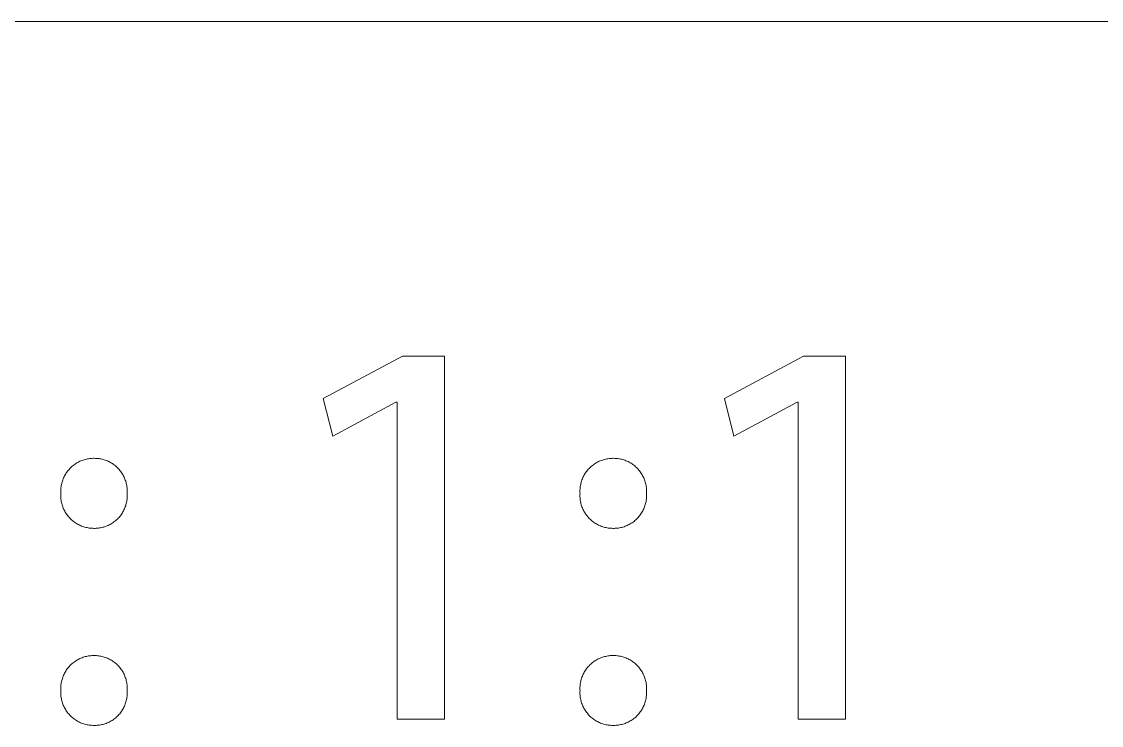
# Model space of a CAD drawing. Header units: millimetres. Extents: x -644 to 2279, y -276 to 1766.
# Drawn here: x 2100.3 to 2156.9, y -149.4 to -112.5 of the extents above; entities that cross this region are included whole.
import ezdxf

# ---------------------------------------------------------------- set-up
doc = ezdxf.new("R2010")
doc.units = ezdxf.units.MM
doc.header["$MEASUREMENT"] = 0
doc.layers.add('Domyślny', color=7, linetype='Continuous', true_color=0x000000)

msp = doc.modelspace()

# ---------------------------------------------------------------- linework, layer by layer
at = {"layer": 'Domyślny', "color": 18, "lineweight": 15, "true_color": 0x000000}
for p, q in [((1173.957, -112.531), (2278.513, -112.531)), ((2116.112, -132.287), (2120.258, -130.068)), ((2120.258, -130.068), (2122.458, -130.068)), ((2122.458, -130.068), (2122.458, -149.086)), ((2137.137, -132.287), (2141.283, -130.068)), ((2141.283, -130.068), (2143.483, -130.068)), ((2143.483, -130.068), (2143.483, -149.086)), ((2116.608, -134.263), (2116.112, -132.287)), ((2137.633, -134.263), (2137.137, -132.287)), ((2119.917, -132.472), (2116.608, -134.263)), ((2119.976, -132.472), (2119.917, -132.472)), ((2119.976, -149.086), (2119.976, -132.472)), ((2140.943, -132.472), (2137.633, -134.263)), ((2141.001, -132.472), (2140.943, -132.472)), ((2141.001, -149.086), (2141.001, -132.472)), ((2102.912, -135.871), (2102.956, -135.831)), ((2102.956, -135.831), (2103.002, -135.793)), ((2103.002, -135.793), (2103.049, -135.757)), ((2103.049, -135.757), (2103.098, -135.723)), ((2103.098, -135.723), (2103.147, -135.69)), ((2103.147, -135.69), (2103.198, -135.659)), ((2103.198, -135.659), (2103.25, -135.629)), ((2103.25, -135.629), (2103.302, -135.602)), ((2103.302, -135.602), (2103.356, -135.576)), ((2103.356, -135.576), (2103.41, -135.552)), ((2103.41, -135.552), (2103.466, -135.53)), ((2103.466, -135.53), (2103.521, -135.51)), ((2103.521, -135.51), (2103.578, -135.492)), ((2103.578, -135.492), (2103.635, -135.476)), ((2103.635, -135.476), (2103.693, -135.461)), ((2103.693, -135.461), (2103.751, -135.449)), ((2103.751, -135.449), (2103.81, -135.439)), ((2103.81, -135.439), (2103.869, -135.431)), ((2103.869, -135.431), (2103.928, -135.425)), ((2103.928, -135.425), (2103.987, -135.42)), ((2103.987, -135.42), (2104.047, -135.418)), ((2104.047, -135.418), (2104.106, -135.418)), ((2104.106, -135.418), (2104.165, -135.419)), ((2104.165, -135.419), (2104.224, -135.422)), ((2104.224, -135.422), (2104.283, -135.426)), ((2104.283, -135.426), (2104.341, -135.433)), ((2104.341, -135.433), (2104.4, -135.442)), ((2104.4, -135.442), (2104.458, -135.452)), ((2104.458, -135.452), (2104.515, -135.465)), ((2104.515, -135.465), (2104.572, -135.479)), ((2104.572, -135.479), (2104.629, -135.496)), ((2104.629, -135.496), (2104.685, -135.515)), ((2104.685, -135.515), (2104.74, -135.535)), ((2104.74, -135.535), (2104.795, -135.557)), ((2104.795, -135.557), (2104.849, -135.582)), ((2104.849, -135.582), (2104.902, -135.608)), ((2104.902, -135.608), (2104.954, -135.635)), ((2104.954, -135.635), (2105.005, -135.665)), ((2105.005, -135.665), (2105.055, -135.696)), ((2105.055, -135.696), (2105.103, -135.729)), ((2105.103, -135.729), (2105.151, -135.764)), ((2105.151, -135.764), (2105.198, -135.8)), ((2105.198, -135.8), (2105.243, -135.838)), ((2130.129, -135.868), (2130.173, -135.828)), ((2130.173, -135.828), (2130.22, -135.79)), ((2130.22, -135.79), (2130.267, -135.754)), ((2130.267, -135.754), (2130.316, -135.72)), ((2130.316, -135.72), (2130.365, -135.687)), ((2130.365, -135.687), (2130.416, -135.656)), ((2130.416, -135.656), (2130.468, -135.627)), ((2130.468, -135.627), (2130.521, -135.599)), ((2130.521, -135.599), (2130.575, -135.573)), ((2130.575, -135.573), (2130.63, -135.55)), ((2130.63, -135.55), (2130.685, -135.528)), ((2130.685, -135.528), (2130.741, -135.508)), ((2130.741, -135.508), (2130.798, -135.49)), ((2130.798, -135.49), (2130.856, -135.474)), ((2130.856, -135.474), (2130.914, -135.46)), ((2130.914, -135.46), (2130.972, -135.448)), ((2130.972, -135.448), (2131.031, -135.438)), ((2131.031, -135.438), (2131.09, -135.43)), ((2131.09, -135.43), (2131.149, -135.424)), ((2131.149, -135.424), (2131.209, -135.42)), ((2131.209, -135.42), (2131.269, -135.418)), ((2131.269, -135.418), (2131.328, -135.418)), ((2131.328, -135.418), (2131.388, -135.419)), ((2131.388, -135.419), (2131.448, -135.422)), ((2131.448, -135.422), (2131.508, -135.428)), ((2131.508, -135.428), (2131.568, -135.435)), ((2131.568, -135.435), (2131.627, -135.444)), ((2131.627, -135.444), (2131.686, -135.456)), ((2131.686, -135.456), (2131.745, -135.469)), ((2131.745, -135.469), (2131.803, -135.485)), ((2131.803, -135.485), (2131.861, -135.502)), ((2131.861, -135.502), (2131.917, -135.522)), ((2131.917, -135.522), (2131.974, -135.543)), ((2131.974, -135.543), (2132.029, -135.567)), ((2132.029, -135.567), (2132.083, -135.592)), ((2132.083, -135.592), (2132.137, -135.619)), ((2132.137, -135.619), (2132.19, -135.648)), ((2132.19, -135.648), (2132.241, -135.679)), ((2132.241, -135.679), (2132.292, -135.712)), ((2132.292, -135.712), (2132.341, -135.746)), ((2132.341, -135.746), (2132.389, -135.782)), ((2132.389, -135.782), (2132.436, -135.82)), ((2132.436, -135.82), (2132.481, -135.859)), ((2102.498, -136.446), (2102.523, -136.392)), ((2102.523, -136.392), (2102.55, -136.339)), ((2102.55, -136.339), (2102.579, -136.287)), ((2102.579, -136.287), (2102.609, -136.236)), ((2102.609, -136.236), (2102.641, -136.186)), ((2102.641, -136.186), (2102.675, -136.137)), ((2102.675, -136.137), (2102.711, -136.089)), ((2102.711, -136.089), (2102.748, -136.043)), ((2102.748, -136.043), (2102.786, -135.998)), ((2102.786, -135.998), (2102.827, -135.954)), ((2102.827, -135.954), (2102.868, -135.912)), ((2102.868, -135.912), (2102.912, -135.871)), ((2105.243, -135.838), (2105.287, -135.878)), ((2105.287, -135.878), (2105.329, -135.919)), ((2105.329, -135.919), (2105.37, -135.961)), ((2105.37, -135.961), (2105.41, -136.005)), ((2105.41, -136.005), (2105.448, -136.05)), ((2105.448, -136.05), (2105.484, -136.096)), ((2105.484, -136.096), (2105.519, -136.144)), ((2105.519, -136.144), (2105.552, -136.192)), ((2105.552, -136.192), (2105.584, -136.242)), ((2105.584, -136.242), (2105.614, -136.293)), ((2105.614, -136.293), (2105.642, -136.345)), ((2105.642, -136.345), (2105.668, -136.398)), ((2105.668, -136.398), (2105.692, -136.452)), ((2129.712, -136.444), (2129.737, -136.39)), ((2129.737, -136.39), (2129.765, -136.337)), ((2129.765, -136.337), (2129.793, -136.284)), ((2129.793, -136.284), (2129.824, -136.233)), ((2129.824, -136.233), (2129.856, -136.183)), ((2129.856, -136.183), (2129.89, -136.134)), ((2129.89, -136.134), (2129.926, -136.086)), ((2129.926, -136.086), (2129.964, -136.04)), ((2129.964, -136.04), (2130.003, -135.995)), ((2130.003, -135.995), (2130.043, -135.951)), ((2130.043, -135.951), (2130.085, -135.909)), ((2130.085, -135.909), (2130.129, -135.868)), ((2132.481, -135.859), (2132.525, -135.9)), ((2132.525, -135.9), (2132.568, -135.943)), ((2132.568, -135.943), (2132.609, -135.987)), ((2132.609, -135.987), (2132.648, -136.032)), ((2132.648, -136.032), (2132.686, -136.079)), ((2132.686, -136.079), (2132.723, -136.126)), ((2132.723, -136.126), (2132.757, -136.176)), ((2132.757, -136.176), (2132.79, -136.226)), ((2132.79, -136.226), (2132.821, -136.277)), ((2132.821, -136.277), (2132.851, -136.33)), ((2132.851, -136.33), (2132.878, -136.383)), ((2132.878, -136.383), (2132.904, -136.438)), ((2102.355, -137.02), (2102.36, -136.961)), ((2102.36, -136.961), (2102.368, -136.902)), ((2102.368, -136.902), (2102.377, -136.843)), ((2102.377, -136.843), (2102.388, -136.785)), ((2102.388, -136.785), (2102.402, -136.727)), ((2102.402, -136.727), (2102.417, -136.669)), ((2102.417, -136.669), (2102.434, -136.613)), ((2102.434, -136.613), (2102.454, -136.556)), ((2102.454, -136.556), (2102.475, -136.501)), ((2102.475, -136.501), (2102.498, -136.446)), ((2105.692, -136.452), (2105.715, -136.506)), ((2105.715, -136.506), (2105.735, -136.561)), ((2105.735, -136.561), (2105.754, -136.617)), ((2105.754, -136.617), (2105.771, -136.674)), ((2105.771, -136.674), (2105.786, -136.731)), ((2105.786, -136.731), (2105.798, -136.789)), ((2105.798, -136.789), (2105.809, -136.846)), ((2105.809, -136.846), (2105.818, -136.905)), ((2105.818, -136.905), (2105.825, -136.963)), ((2105.825, -136.963), (2105.83, -137.022)), ((2129.568, -137.019), (2129.573, -136.96)), ((2129.573, -136.96), (2129.581, -136.901)), ((2129.581, -136.901), (2129.59, -136.842)), ((2129.59, -136.842), (2129.602, -136.783)), ((2129.602, -136.783), (2129.615, -136.725)), ((2129.615, -136.725), (2129.631, -136.668)), ((2129.631, -136.668), (2129.648, -136.611)), ((2129.648, -136.611), (2129.668, -136.554)), ((2129.668, -136.554), (2129.689, -136.499)), ((2129.689, -136.499), (2129.712, -136.444)), ((2132.904, -136.438), (2132.927, -136.493)), ((2132.927, -136.493), (2132.949, -136.549)), ((2132.949, -136.549), (2132.969, -136.606)), ((2132.969, -136.606), (2132.986, -136.663)), ((2132.986, -136.663), (2133.002, -136.721)), ((2133.002, -136.721), (2133.016, -136.78)), ((2133.016, -136.78), (2133.028, -136.839)), ((2133.028, -136.839), (2133.037, -136.898)), ((2133.037, -136.898), (2133.045, -136.958)), ((2133.045, -136.958), (2133.05, -137.018)), ((2102.35, -137.139), (2102.352, -137.08)), ((2102.351, -137.198), (2102.35, -137.139)), ((2102.354, -137.258), (2102.351, -137.198)), ((2102.351, -137.378), (2102.352, -137.318)), ((2102.353, -137.438), (2102.351, -137.378)), ((2102.352, -137.08), (2102.355, -137.02)), ((2102.352, -137.318), (2102.354, -137.258)), ((2102.356, -137.498), (2102.353, -137.438)), ((2102.362, -137.558), (2102.356, -137.498)), ((2105.83, -137.495), (2105.825, -137.554)), ((2105.832, -137.199), (2105.829, -137.258)), ((2105.829, -137.258), (2105.832, -137.317)), ((2105.83, -137.022), (2105.833, -137.081)), ((2105.833, -137.436), (2105.83, -137.495)), ((2105.833, -137.14), (2105.832, -137.199)), ((2105.832, -137.317), (2105.833, -137.376)), ((2105.833, -137.081), (2105.833, -137.14)), ((2105.833, -137.376), (2105.833, -137.436)), ((2129.563, -137.139), (2129.564, -137.079)), ((2129.564, -137.198), (2129.563, -137.139)), ((2129.563, -137.378), (2129.564, -137.318)), ((2129.565, -137.438), (2129.563, -137.378)), ((2129.564, -137.079), (2129.568, -137.019)), ((2129.567, -137.258), (2129.564, -137.198)), ((2129.564, -137.318), (2129.567, -137.258)), ((2129.568, -137.497), (2129.565, -137.438)), ((2129.574, -137.557), (2129.568, -137.497)), ((2133.05, -137.496), (2133.044, -137.555)), ((2133.05, -137.018), (2133.053, -137.078)), ((2133.053, -137.436), (2133.05, -137.496)), ((2133.054, -137.198), (2133.051, -137.258)), ((2133.051, -137.258), (2133.054, -137.317)), ((2133.053, -137.078), (2133.055, -137.138)), ((2133.055, -137.377), (2133.053, -137.436)), ((2133.055, -137.138), (2133.054, -137.198)), ((2133.054, -137.317), (2133.055, -137.377)), ((2102.37, -137.618), (2102.362, -137.558)), ((2102.38, -137.677), (2102.37, -137.618)), ((2102.392, -137.736), (2102.38, -137.677)), ((2102.406, -137.794), (2102.392, -137.736)), ((2102.422, -137.852), (2102.406, -137.794)), ((2102.44, -137.91), (2102.422, -137.852)), ((2102.46, -137.966), (2102.44, -137.91)), ((2102.482, -138.022), (2102.46, -137.966)), ((2102.506, -138.077), (2102.482, -138.022)), ((2102.532, -138.132), (2102.506, -138.077)), ((2105.69, -138.068), (2105.665, -138.122)), ((2105.713, -138.013), (2105.69, -138.068)), ((2105.734, -137.958), (2105.713, -138.013)), ((2105.753, -137.902), (2105.734, -137.958)), ((2105.77, -137.845), (2105.753, -137.902)), ((2105.785, -137.787), (2105.77, -137.845)), ((2105.798, -137.73), (2105.785, -137.787)), ((2105.809, -137.671), (2105.798, -137.73)), ((2105.818, -137.613), (2105.809, -137.671)), ((2105.825, -137.554), (2105.818, -137.613)), ((2129.582, -137.616), (2129.574, -137.557)), ((2129.591, -137.676), (2129.582, -137.616)), ((2129.603, -137.734), (2129.591, -137.676)), ((2129.617, -137.793), (2129.603, -137.734)), ((2129.633, -137.85), (2129.617, -137.793)), ((2129.651, -137.908), (2129.633, -137.85)), ((2129.671, -137.964), (2129.651, -137.908)), ((2129.693, -138.02), (2129.671, -137.964)), ((2129.716, -138.075), (2129.693, -138.02)), ((2129.742, -138.129), (2129.716, -138.075)), ((2132.905, -138.07), (2132.88, -138.124)), ((2132.928, -138.015), (2132.905, -138.07)), ((2132.95, -137.96), (2132.928, -138.015)), ((2132.969, -137.904), (2132.95, -137.96)), ((2132.987, -137.847), (2132.969, -137.904)), ((2133.002, -137.789), (2132.987, -137.847)), ((2133.016, -137.731), (2133.002, -137.789)), ((2133.027, -137.673), (2133.016, -137.731)), ((2133.037, -137.614), (2133.027, -137.673)), ((2133.044, -137.555), (2133.037, -137.614)), ((2102.559, -138.185), (2102.532, -138.132)), ((2102.589, -138.237), (2102.559, -138.185)), ((2102.62, -138.289), (2102.589, -138.237)), ((2102.653, -138.339), (2102.62, -138.289)), ((2102.688, -138.388), (2102.653, -138.339)), ((2102.725, -138.435), (2102.688, -138.388)), ((2102.763, -138.482), (2102.725, -138.435)), ((2102.803, -138.527), (2102.763, -138.482)), ((2102.844, -138.571), (2102.803, -138.527)), ((2102.887, -138.613), (2102.844, -138.571)), ((2102.931, -138.653), (2102.887, -138.613)), ((2102.977, -138.692), (2102.931, -138.653)), ((2105.279, -138.642), (2105.234, -138.681)), ((2105.322, -138.601), (2105.279, -138.642)), ((2105.363, -138.559), (2105.322, -138.601)), ((2105.404, -138.515), (2105.363, -138.559)), ((2105.442, -138.47), (2105.404, -138.515)), ((2105.479, -138.424), (2105.442, -138.47)), ((2105.515, -138.377), (2105.479, -138.424)), ((2105.548, -138.328), (2105.515, -138.377)), ((2105.58, -138.278), (2105.548, -138.328)), ((2105.61, -138.227), (2105.58, -138.278)), ((2105.639, -138.175), (2105.61, -138.227)), ((2105.665, -138.122), (2105.639, -138.175)), ((2129.769, -138.182), (2129.742, -138.129)), ((2129.799, -138.235), (2129.769, -138.182)), ((2129.83, -138.286), (2129.799, -138.235)), ((2129.863, -138.336), (2129.83, -138.286)), ((2129.898, -138.385), (2129.863, -138.336)), ((2129.934, -138.433), (2129.898, -138.385)), ((2129.972, -138.479), (2129.934, -138.433)), ((2130.011, -138.524), (2129.972, -138.479)), ((2130.052, -138.568), (2130.011, -138.524)), ((2130.095, -138.61), (2130.052, -138.568)), ((2130.139, -138.65), (2130.095, -138.61)), ((2130.184, -138.69), (2130.139, -138.65)), ((2132.488, -138.644), (2132.443, -138.683)), ((2132.532, -138.603), (2132.488, -138.644)), ((2132.574, -138.561), (2132.532, -138.603)), ((2132.614, -138.518), (2132.574, -138.561)), ((2132.653, -138.473), (2132.614, -138.518)), ((2132.691, -138.426), (2132.653, -138.473)), ((2132.727, -138.379), (2132.691, -138.426)), ((2132.761, -138.33), (2132.727, -138.379)), ((2132.793, -138.28), (2132.761, -138.33)), ((2132.824, -138.229), (2132.793, -138.28)), ((2132.853, -138.177), (2132.824, -138.229)), ((2132.88, -138.124), (2132.853, -138.177)), ((2103.024, -138.73), (2102.977, -138.692)), ((2103.072, -138.766), (2103.024, -138.73)), ((2103.122, -138.8), (2103.072, -138.766)), ((2103.172, -138.832), (2103.122, -138.8)), ((2103.224, -138.863), (2103.172, -138.832)), ((2103.277, -138.892), (2103.224, -138.863)), ((2103.331, -138.919), (2103.277, -138.892)), ((2103.385, -138.944), (2103.331, -138.919)), ((2103.441, -138.967), (2103.385, -138.944)), ((2103.497, -138.988), (2103.441, -138.967)), ((2103.554, -139.007), (2103.497, -138.988)), ((2103.612, -139.024), (2103.554, -139.007)), ((2103.67, -139.039), (2103.612, -139.024)), ((2103.728, -139.052), (2103.67, -139.039)), ((2103.787, -139.063), (2103.728, -139.052)), ((2103.847, -139.072), (2103.787, -139.063)), ((2103.907, -139.079), (2103.847, -139.072)), ((2103.966, -139.084), (2103.907, -139.079)), ((2104.027, -139.087), (2103.966, -139.084)), ((2104.087, -139.088), (2104.027, -139.087)), ((2104.146, -139.088), (2104.087, -139.088)), ((2104.205, -139.087), (2104.146, -139.088)), ((2104.264, -139.083), (2104.205, -139.087)), ((2104.323, -139.077), (2104.264, -139.083)), ((2104.382, -139.069), (2104.323, -139.077)), ((2104.441, -139.059), (2104.382, -139.069)), ((2104.499, -139.048), (2104.441, -139.059)), ((2104.556, -139.034), (2104.499, -139.048)), ((2104.613, -139.018), (2104.556, -139.034)), ((2104.67, -139), (2104.613, -139.018)), ((2104.726, -138.98), (2104.67, -139)), ((2104.781, -138.959), (2104.726, -138.98)), ((2104.835, -138.935), (2104.781, -138.959)), ((2104.889, -138.909), (2104.835, -138.935)), ((2104.942, -138.882), (2104.889, -138.909)), ((2104.993, -138.853), (2104.942, -138.882)), ((2105.044, -138.822), (2104.993, -138.853)), ((2105.093, -138.789), (2105.044, -138.822)), ((2105.141, -138.755), (2105.093, -138.789)), ((2105.189, -138.719), (2105.141, -138.755)), ((2105.234, -138.681), (2105.189, -138.719)), ((2130.231, -138.727), (2130.184, -138.69)), ((2130.279, -138.763), (2130.231, -138.727)), ((2130.328, -138.797), (2130.279, -138.763)), ((2130.379, -138.829), (2130.328, -138.797)), ((2130.43, -138.86), (2130.379, -138.829)), ((2130.483, -138.889), (2130.43, -138.86)), ((2130.536, -138.916), (2130.483, -138.889)), ((2130.591, -138.941), (2130.536, -138.916)), ((2130.646, -138.964), (2130.591, -138.941)), ((2130.702, -138.986), (2130.646, -138.964)), ((2130.759, -139.005), (2130.702, -138.986)), ((2130.816, -139.022), (2130.759, -139.005)), ((2130.874, -139.038), (2130.816, -139.022)), ((2130.932, -139.051), (2130.874, -139.038)), ((2130.991, -139.062), (2130.932, -139.051)), ((2131.05, -139.072), (2130.991, -139.062)), ((2131.11, -139.079), (2131.05, -139.072)), ((2131.17, -139.084), (2131.11, -139.079)), ((2131.229, -139.087), (2131.17, -139.084)), ((2131.289, -139.088), (2131.229, -139.087)), ((2131.349, -139.088), (2131.289, -139.088)), ((2131.408, -139.087), (2131.349, -139.088)), ((2131.468, -139.083), (2131.408, -139.087)), ((2131.527, -139.078), (2131.468, -139.083)), ((2131.586, -139.07), (2131.527, -139.078)), ((2131.645, -139.06), (2131.586, -139.07)), ((2131.703, -139.048), (2131.645, -139.06)), ((2131.761, -139.035), (2131.703, -139.048)), ((2131.819, -139.019), (2131.761, -139.035)), ((2131.875, -139.001), (2131.819, -139.019)), ((2131.932, -138.981), (2131.875, -139.001)), ((2131.987, -138.96), (2131.932, -138.981)), ((2132.042, -138.936), (2131.987, -138.96)), ((2132.096, -138.911), (2132.042, -138.936)), ((2132.148, -138.884), (2132.096, -138.911)), ((2132.2, -138.855), (2132.148, -138.884)), ((2132.251, -138.824), (2132.2, -138.855)), ((2132.301, -138.791), (2132.251, -138.824)), ((2132.35, -138.757), (2132.301, -138.791)), ((2132.397, -138.721), (2132.35, -138.757)), ((2132.443, -138.683), (2132.397, -138.721)), ((2103.147, -146.026), (2103.198, -145.995)), ((2103.198, -145.995), (2103.25, -145.966)), ((2103.25, -145.966), (2103.302, -145.938)), ((2103.302, -145.938), (2103.356, -145.912)), ((2103.356, -145.912), (2103.41, -145.888)), ((2103.41, -145.888), (2103.466, -145.866)), ((2103.466, -145.866), (2103.521, -145.846)), ((2103.521, -145.846), (2103.578, -145.828)), ((2103.578, -145.828), (2103.635, -145.812)), ((2103.635, -145.812), (2103.693, -145.798)), ((2103.693, -145.798), (2103.751, -145.785)), ((2103.751, -145.785), (2103.81, -145.775)), ((2103.81, -145.775), (2103.869, -145.767)), ((2103.869, -145.767), (2103.928, -145.761)), ((2103.928, -145.761), (2103.987, -145.757)), ((2103.987, -145.757), (2104.047, -145.755)), ((2104.047, -145.755), (2104.106, -145.755)), ((2104.106, -145.755), (2104.165, -145.755)), ((2104.165, -145.755), (2104.224, -145.758)), ((2104.224, -145.758), (2104.283, -145.763)), ((2104.283, -145.763), (2104.341, -145.769)), ((2104.341, -145.769), (2104.4, -145.778)), ((2104.4, -145.778), (2104.458, -145.789)), ((2104.458, -145.789), (2104.515, -145.801)), ((2104.515, -145.801), (2104.572, -145.816)), ((2104.572, -145.816), (2104.629, -145.832)), ((2104.629, -145.832), (2104.685, -145.851)), ((2104.685, -145.851), (2104.74, -145.871)), ((2104.74, -145.871), (2104.795, -145.894)), ((2104.795, -145.894), (2104.849, -145.918)), ((2104.849, -145.918), (2104.902, -145.944)), ((2104.902, -145.944), (2104.954, -145.972)), ((2104.954, -145.972), (2105.005, -146.001)), ((2105.005, -146.001), (2105.055, -146.033)), ((2130.365, -146.023), (2130.416, -145.992)), ((2130.416, -145.992), (2130.468, -145.963)), ((2130.468, -145.963), (2130.521, -145.935)), ((2130.521, -145.935), (2130.575, -145.91)), ((2130.575, -145.91), (2130.63, -145.886)), ((2130.63, -145.886), (2130.685, -145.864)), ((2130.685, -145.864), (2130.741, -145.844)), ((2130.741, -145.844), (2130.798, -145.826)), ((2130.798, -145.826), (2130.856, -145.81)), ((2130.856, -145.81), (2130.914, -145.796)), ((2130.914, -145.796), (2130.972, -145.784)), ((2130.972, -145.784), (2131.031, -145.774)), ((2131.031, -145.774), (2131.09, -145.766)), ((2131.09, -145.766), (2131.149, -145.76)), ((2131.149, -145.76), (2131.209, -145.756)), ((2131.209, -145.756), (2131.269, -145.755)), ((2131.269, -145.755), (2131.328, -145.755)), ((2131.328, -145.755), (2131.388, -145.756)), ((2131.388, -145.756), (2131.448, -145.759)), ((2131.448, -145.759), (2131.508, -145.764)), ((2131.508, -145.764), (2131.568, -145.771)), ((2131.568, -145.771), (2131.627, -145.781)), ((2131.627, -145.781), (2131.686, -145.792)), ((2131.686, -145.792), (2131.745, -145.806)), ((2131.745, -145.806), (2131.803, -145.821)), ((2131.803, -145.821), (2131.861, -145.839)), ((2131.861, -145.839), (2131.917, -145.858)), ((2131.917, -145.858), (2131.974, -145.88)), ((2131.974, -145.88), (2132.029, -145.903)), ((2132.029, -145.903), (2132.083, -145.928)), ((2132.083, -145.928), (2132.137, -145.956)), ((2132.137, -145.956), (2132.19, -145.985)), ((2132.19, -145.985), (2132.241, -146.016)), ((2132.241, -146.016), (2132.292, -146.048)), ((2102.579, -146.623), (2102.609, -146.572)), ((2102.609, -146.572), (2102.641, -146.522)), ((2102.641, -146.522), (2102.675, -146.473)), ((2102.675, -146.473), (2102.711, -146.426)), ((2102.711, -146.426), (2102.748, -146.379)), ((2102.748, -146.379), (2102.786, -146.334)), ((2102.786, -146.334), (2102.827, -146.29)), ((2102.827, -146.29), (2102.868, -146.248)), ((2102.868, -146.248), (2102.912, -146.207)), ((2102.912, -146.207), (2102.956, -146.168)), ((2102.956, -146.168), (2103.002, -146.13)), ((2103.002, -146.13), (2103.049, -146.094)), ((2103.049, -146.094), (2103.098, -146.059)), ((2103.098, -146.059), (2103.147, -146.026)), ((2105.055, -146.033), (2105.103, -146.066)), ((2105.103, -146.066), (2105.151, -146.1)), ((2105.151, -146.1), (2105.198, -146.137)), ((2105.198, -146.137), (2105.243, -146.175)), ((2105.243, -146.175), (2105.287, -146.214)), ((2105.287, -146.214), (2105.329, -146.255)), ((2105.329, -146.255), (2105.37, -146.297)), ((2105.37, -146.297), (2105.41, -146.341)), ((2105.41, -146.341), (2105.448, -146.386)), ((2105.448, -146.386), (2105.484, -146.433)), ((2105.484, -146.433), (2105.519, -146.48)), ((2105.519, -146.48), (2105.552, -146.529)), ((2105.552, -146.529), (2105.584, -146.579)), ((2105.584, -146.579), (2105.614, -146.63)), ((2129.793, -146.621), (2129.824, -146.57)), ((2129.824, -146.57), (2129.856, -146.519)), ((2129.856, -146.519), (2129.89, -146.47)), ((2129.89, -146.47), (2129.926, -146.423)), ((2129.926, -146.423), (2129.964, -146.376)), ((2129.964, -146.376), (2130.003, -146.331)), ((2130.003, -146.331), (2130.043, -146.287)), ((2130.043, -146.287), (2130.085, -146.245)), ((2130.085, -146.245), (2130.129, -146.204)), ((2130.129, -146.204), (2130.173, -146.165)), ((2130.173, -146.165), (2130.22, -146.127)), ((2130.22, -146.127), (2130.267, -146.091)), ((2130.267, -146.091), (2130.316, -146.056)), ((2130.316, -146.056), (2130.365, -146.023)), ((2132.292, -146.048), (2132.341, -146.083)), ((2132.341, -146.083), (2132.389, -146.119)), ((2132.389, -146.119), (2132.436, -146.157)), ((2132.436, -146.157), (2132.481, -146.196)), ((2132.481, -146.196), (2132.525, -146.237)), ((2132.525, -146.237), (2132.568, -146.279)), ((2132.568, -146.279), (2132.609, -146.323)), ((2132.609, -146.323), (2132.648, -146.368)), ((2132.648, -146.368), (2132.686, -146.415)), ((2132.686, -146.415), (2132.723, -146.463)), ((2132.723, -146.463), (2132.757, -146.512)), ((2132.757, -146.512), (2132.79, -146.562)), ((2132.79, -146.562), (2132.821, -146.614)), ((2102.377, -147.18), (2102.388, -147.121)), ((2102.388, -147.121), (2102.402, -147.063)), ((2102.402, -147.063), (2102.417, -147.006)), ((2102.417, -147.006), (2102.434, -146.949)), ((2102.434, -146.949), (2102.454, -146.893)), ((2102.454, -146.893), (2102.475, -146.837)), ((2102.475, -146.837), (2102.498, -146.782)), ((2102.498, -146.782), (2102.523, -146.728)), ((2102.523, -146.728), (2102.55, -146.675)), ((2102.55, -146.675), (2102.579, -146.623)), ((2105.614, -146.63), (2105.642, -146.682)), ((2105.642, -146.682), (2105.668, -146.734)), ((2105.668, -146.734), (2105.692, -146.788)), ((2105.692, -146.788), (2105.715, -146.843)), ((2105.715, -146.843), (2105.735, -146.898)), ((2105.735, -146.898), (2105.754, -146.954)), ((2105.754, -146.954), (2105.771, -147.01)), ((2105.771, -147.01), (2105.786, -147.067)), ((2105.786, -147.067), (2105.798, -147.125)), ((2105.798, -147.125), (2105.809, -147.183)), ((2129.59, -147.178), (2129.602, -147.12)), ((2129.602, -147.12), (2129.615, -147.062)), ((2129.615, -147.062), (2129.631, -147.004)), ((2129.631, -147.004), (2129.648, -146.947)), ((2129.648, -146.947), (2129.668, -146.891)), ((2129.668, -146.891), (2129.689, -146.835)), ((2129.689, -146.835), (2129.712, -146.78)), ((2129.712, -146.78), (2129.737, -146.726)), ((2129.737, -146.726), (2129.765, -146.673)), ((2129.765, -146.673), (2129.793, -146.621)), ((2132.821, -146.614), (2132.851, -146.666)), ((2132.851, -146.666), (2132.878, -146.72)), ((2132.878, -146.72), (2132.904, -146.774)), ((2132.904, -146.774), (2132.927, -146.829)), ((2132.927, -146.829), (2132.949, -146.886)), ((2132.949, -146.886), (2132.969, -146.942)), ((2132.969, -146.942), (2132.986, -147)), ((2132.986, -147), (2133.002, -147.058)), ((2133.002, -147.058), (2133.016, -147.116)), ((2133.016, -147.116), (2133.028, -147.175)), ((2102.35, -147.475), (2102.352, -147.416)), ((2102.351, -147.535), (2102.35, -147.475)), ((2102.354, -147.594), (2102.351, -147.535)), ((2102.352, -147.416), (2102.355, -147.357)), ((2102.352, -147.654), (2102.354, -147.594)), ((2102.352, -147.714), (2102.352, -147.654)), ((2102.353, -147.774), (2102.352, -147.714)), ((2102.355, -147.357), (2102.36, -147.297)), ((2102.36, -147.297), (2102.368, -147.238)), ((2102.368, -147.238), (2102.377, -147.18)), ((2105.809, -147.183), (2105.818, -147.241)), ((2105.818, -147.241), (2105.825, -147.3)), ((2105.825, -147.3), (2105.83, -147.359)), ((2105.832, -147.535), (2105.829, -147.594)), ((2105.829, -147.594), (2105.832, -147.653)), ((2105.83, -147.359), (2105.833, -147.417)), ((2105.833, -147.476), (2105.832, -147.535)), ((2105.832, -147.653), (2105.833, -147.712)), ((2105.833, -147.712), (2105.832, -147.771)), ((2105.833, -147.417), (2105.833, -147.476)), ((2129.563, -147.475), (2129.564, -147.415)), ((2129.564, -147.535), (2129.563, -147.475)), ((2129.564, -147.415), (2129.568, -147.356)), ((2129.567, -147.594), (2129.564, -147.535)), ((2129.564, -147.654), (2129.567, -147.594)), ((2129.564, -147.714), (2129.564, -147.654)), ((2129.565, -147.773), (2129.564, -147.714)), ((2129.568, -147.356), (2129.573, -147.296)), ((2129.573, -147.296), (2129.581, -147.237)), ((2129.581, -147.237), (2129.59, -147.178)), ((2133.028, -147.175), (2133.037, -147.235)), ((2133.037, -147.235), (2133.045, -147.294)), ((2133.045, -147.294), (2133.05, -147.354)), ((2133.05, -147.354), (2133.053, -147.414)), ((2133.054, -147.534), (2133.051, -147.594)), ((2133.051, -147.594), (2133.054, -147.654)), ((2133.053, -147.414), (2133.055, -147.474)), ((2133.054, -147.713), (2133.053, -147.772)), ((2133.055, -147.474), (2133.054, -147.534)), ((2133.054, -147.654), (2133.054, -147.713)), ((2102.357, -147.834), (2102.353, -147.774)), ((2102.363, -147.893), (2102.357, -147.834)), ((2102.371, -147.953), (2102.363, -147.893)), ((2102.381, -148.012), (2102.371, -147.953)), ((2102.393, -148.071), (2102.381, -148.012)), ((2102.408, -148.129), (2102.393, -148.071)), ((2102.424, -148.186), (2102.408, -148.129)), ((2102.442, -148.244), (2102.424, -148.186)), ((2102.462, -148.3), (2102.442, -148.244)), ((2105.751, -148.236), (2105.732, -148.292)), ((2105.768, -148.179), (2105.751, -148.236)), ((2105.783, -148.122), (2105.768, -148.179)), ((2105.796, -148.064), (2105.783, -148.122)), ((2105.808, -148.006), (2105.796, -148.064)), ((2105.817, -147.948), (2105.808, -148.006)), ((2105.824, -147.889), (2105.817, -147.948)), ((2105.829, -147.831), (2105.824, -147.889)), ((2105.832, -147.771), (2105.829, -147.831)), ((2129.569, -147.833), (2129.565, -147.773)), ((2129.575, -147.892), (2129.569, -147.833)), ((2129.583, -147.952), (2129.575, -147.892)), ((2129.593, -148.011), (2129.583, -147.952)), ((2129.605, -148.069), (2129.593, -148.011)), ((2129.619, -148.127), (2129.605, -148.069)), ((2129.635, -148.185), (2129.619, -148.127)), ((2129.653, -148.242), (2129.635, -148.185)), ((2129.673, -148.298), (2129.653, -148.242)), ((2132.967, -148.238), (2132.947, -148.294)), ((2132.985, -148.181), (2132.967, -148.238)), ((2133.001, -148.124), (2132.985, -148.181)), ((2133.014, -148.066), (2133.001, -148.124)), ((2133.026, -148.008), (2133.014, -148.066)), ((2133.036, -147.949), (2133.026, -148.008)), ((2133.043, -147.891), (2133.036, -147.949)), ((2133.049, -147.831), (2133.043, -147.891)), ((2133.053, -147.772), (2133.049, -147.831)), ((2102.484, -148.356), (2102.462, -148.3)), ((2102.508, -148.411), (2102.484, -148.356)), ((2102.534, -148.465), (2102.508, -148.411)), ((2102.562, -148.518), (2102.534, -148.465)), ((2102.592, -148.57), (2102.562, -148.518)), ((2102.623, -148.621), (2102.592, -148.57)), ((2102.656, -148.671), (2102.623, -148.621)), ((2102.691, -148.719), (2102.656, -148.671)), ((2102.728, -148.767), (2102.691, -148.719)), ((2102.766, -148.813), (2102.728, -148.767)), ((2102.806, -148.858), (2102.766, -148.813)), ((2105.401, -148.847), (2105.361, -148.89)), ((2105.439, -148.802), (2105.401, -148.847)), ((2105.476, -148.756), (2105.439, -148.802)), ((2105.512, -148.708), (2105.476, -148.756)), ((2105.545, -148.66), (2105.512, -148.708)), ((2105.577, -148.61), (2105.545, -148.66)), ((2105.608, -148.559), (2105.577, -148.61)), ((2105.636, -148.508), (2105.608, -148.559)), ((2105.663, -148.455), (2105.636, -148.508)), ((2105.688, -148.401), (2105.663, -148.455)), ((2105.711, -148.347), (2105.688, -148.401)), ((2105.732, -148.292), (2105.711, -148.347)), ((2129.695, -148.354), (2129.673, -148.298)), ((2129.719, -148.408), (2129.695, -148.354)), ((2129.745, -148.462), (2129.719, -148.408)), ((2129.772, -148.515), (2129.745, -148.462)), ((2129.802, -148.567), (2129.772, -148.515)), ((2129.833, -148.618), (2129.802, -148.567)), ((2129.866, -148.668), (2129.833, -148.618)), ((2129.9, -148.717), (2129.866, -148.668)), ((2129.937, -148.764), (2129.9, -148.717)), ((2129.975, -148.81), (2129.937, -148.764)), ((2130.014, -148.855), (2129.975, -148.81)), ((2132.611, -148.849), (2132.571, -148.892)), ((2132.65, -148.804), (2132.611, -148.849)), ((2132.688, -148.758), (2132.65, -148.804)), ((2132.724, -148.711), (2132.688, -148.758)), ((2132.758, -148.662), (2132.724, -148.711)), ((2132.79, -148.613), (2132.758, -148.662)), ((2132.821, -148.562), (2132.79, -148.613)), ((2132.85, -148.51), (2132.821, -148.562)), ((2132.877, -148.457), (2132.85, -148.51)), ((2132.902, -148.404), (2132.877, -148.457)), ((2132.926, -148.349), (2132.902, -148.404)), ((2132.947, -148.294), (2132.926, -148.349)), ((2102.847, -148.901), (2102.806, -148.858)), ((2102.89, -148.943), (2102.847, -148.901)), ((2102.934, -148.984), (2102.89, -148.943)), ((2102.98, -149.022), (2102.934, -148.984)), ((2103.026, -149.06), (2102.98, -149.022)), ((2103.075, -149.095), (2103.026, -149.06)), ((2103.124, -149.129), (2103.075, -149.095)), ((2103.175, -149.161), (2103.124, -149.129)), ((2103.226, -149.192), (2103.175, -149.161)), ((2103.279, -149.22), (2103.226, -149.192)), ((2103.333, -149.247), (2103.279, -149.22)), ((2103.387, -149.272), (2103.333, -149.247)), ((2103.443, -149.295), (2103.387, -149.272)), ((2103.499, -149.316), (2103.443, -149.295)), ((2103.555, -149.335), (2103.499, -149.316)), ((2103.613, -149.352), (2103.555, -149.335)), ((2103.671, -149.367), (2103.613, -149.352)), ((2103.729, -149.38), (2103.671, -149.367)), ((2103.788, -149.391), (2103.729, -149.38)), ((2103.848, -149.4), (2103.788, -149.391)), ((2103.907, -149.406), (2103.848, -149.4)), ((2103.967, -149.411), (2103.907, -149.406)), ((2104.027, -149.414), (2103.967, -149.411)), ((2104.087, -149.414), (2104.027, -149.414)), ((2104.146, -149.415), (2104.087, -149.414)), ((2104.205, -149.413), (2104.146, -149.415)), ((2104.264, -149.41), (2104.205, -149.413)), ((2104.323, -149.404), (2104.264, -149.41)), ((2104.381, -149.397), (2104.323, -149.404)), ((2104.44, -149.387), (2104.381, -149.397)), ((2104.497, -149.375), (2104.44, -149.387)), ((2104.555, -149.361), (2104.497, -149.375)), ((2104.612, -149.346), (2104.555, -149.361)), ((2104.668, -149.328), (2104.612, -149.346)), ((2104.724, -149.308), (2104.668, -149.328)), ((2104.779, -149.287), (2104.724, -149.308)), ((2104.833, -149.263), (2104.779, -149.287)), ((2104.887, -149.238), (2104.833, -149.263)), ((2104.939, -149.211), (2104.887, -149.238)), ((2104.991, -149.182), (2104.939, -149.211)), ((2105.041, -149.151), (2104.991, -149.182)), ((2105.091, -149.119), (2105.041, -149.151)), ((2105.139, -149.085), (2105.091, -149.119)), ((2105.186, -149.049), (2105.139, -149.085)), ((2105.232, -149.011), (2105.186, -149.049)), ((2105.276, -148.972), (2105.232, -149.011)), ((2105.319, -148.932), (2105.276, -148.972)), ((2105.361, -148.89), (2105.319, -148.932)), ((2122.458, -149.086), (2119.976, -149.086)), ((2130.055, -148.898), (2130.014, -148.855)), ((2130.098, -148.94), (2130.055, -148.898)), ((2130.142, -148.981), (2130.098, -148.94)), ((2130.187, -149.02), (2130.142, -148.981)), ((2130.234, -149.057), (2130.187, -149.02)), ((2130.282, -149.092), (2130.234, -149.057)), ((2130.331, -149.126), (2130.282, -149.092)), ((2130.381, -149.159), (2130.331, -149.126)), ((2130.433, -149.189), (2130.381, -149.159)), ((2130.485, -149.218), (2130.433, -149.189)), ((2130.538, -149.245), (2130.485, -149.218)), ((2130.593, -149.269), (2130.538, -149.245)), ((2130.648, -149.293), (2130.593, -149.269)), ((2130.704, -149.314), (2130.648, -149.293)), ((2130.76, -149.333), (2130.704, -149.314)), ((2130.817, -149.35), (2130.76, -149.333)), ((2130.875, -149.365), (2130.817, -149.35)), ((2130.933, -149.378), (2130.875, -149.365)), ((2130.992, -149.39), (2130.933, -149.378)), ((2131.051, -149.399), (2130.992, -149.39)), ((2131.11, -149.406), (2131.051, -149.399)), ((2131.17, -149.411), (2131.11, -149.406)), ((2131.23, -149.414), (2131.17, -149.411)), ((2131.289, -149.414), (2131.23, -149.414)), ((2131.349, -149.415), (2131.289, -149.414)), ((2131.408, -149.414), (2131.349, -149.415)), ((2131.467, -149.41), (2131.408, -149.414)), ((2131.526, -149.405), (2131.467, -149.41)), ((2131.585, -149.397), (2131.526, -149.405)), ((2131.644, -149.387), (2131.585, -149.397)), ((2131.702, -149.376), (2131.644, -149.387)), ((2131.76, -149.362), (2131.702, -149.376)), ((2131.817, -149.347), (2131.76, -149.362)), ((2131.874, -149.329), (2131.817, -149.347)), ((2131.93, -149.31), (2131.874, -149.329)), ((2131.985, -149.288), (2131.93, -149.31)), ((2132.04, -149.265), (2131.985, -149.288)), ((2132.093, -149.24), (2132.04, -149.265)), ((2132.146, -149.212), (2132.093, -149.24)), ((2132.198, -149.184), (2132.146, -149.212)), ((2132.249, -149.153), (2132.198, -149.184)), ((2132.299, -149.121), (2132.249, -149.153)), ((2132.347, -149.087), (2132.299, -149.121)), ((2132.395, -149.051), (2132.347, -149.087)), ((2132.441, -149.013), (2132.395, -149.051)), ((2132.485, -148.975), (2132.441, -149.013)), ((2132.529, -148.934), (2132.485, -148.975)), ((2132.571, -148.892), (2132.529, -148.934)), ((2143.483, -149.086), (2141.001, -149.086))]:
    msp.add_line(p, q, dxfattribs=at)

doc.saveas('drawing.dxf')
